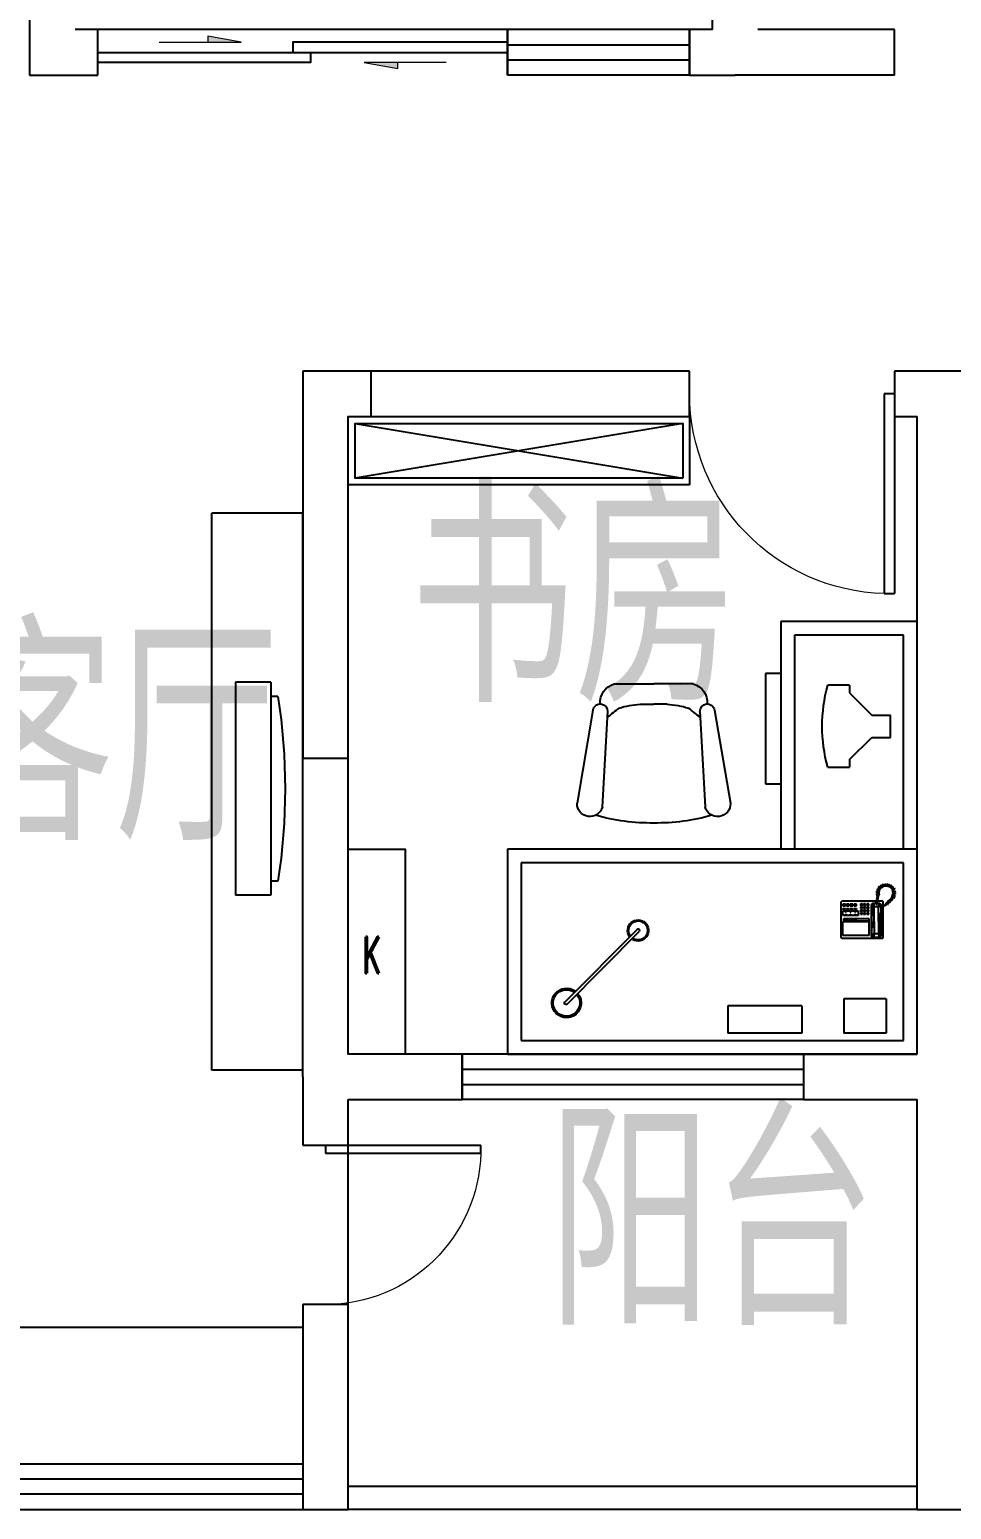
# Model space of a CAD drawing. Extents: x 866079 to 905579, y -868728 to -847976.
# Drawn here: x 897579 to 901629, y -858376 to -851876 of the extents above; entities that cross this region are included whole.
import ezdxf

# ---------------------------------------------------------------- set-up
doc = ezdxf.new("R2010")
doc.units = 0
doc.header["$LTSCALE"] = 1000
doc.header["$MEASUREMENT"] = 0
doc.linetypes.add('DASH', pattern=[0.35, 0.25, -0.1])
doc.layers.get('0').update_dxf_attribs({"linetype": 'CONTINUOUS'})
for name, color, linetype in [('COLUMN', 2, 'CONTINUOUS'), ('FUR', 8, 'CONTINUOUS'), ('WALL', 2, 'CONTINUOUS'), ('WINDOW', 4, 'CONTINUOUS'), ('栏杆', 140, 'CONTINUOUS'), ('空调', 223, 'CONTINUOUS')]:
    doc.layers.add(name, color=color, linetype=linetype)
doc.layers.add('字', color=7, linetype='CONTINUOUS', lineweight=0)
doc.styles.add('_HZTXT', font='txt.shx', dxfattribs={"width": 0.8, "bigfont": 'hztxt.shx'})
doc.styles.add('_ROMAND', font='ROMAND.shx', dxfattribs={"width": 0.8})

# ---------------------------------------------------------------- blocks, each defined once
blk = doc.blocks.new('A$C1D6C3E93')
at = {"layer": 'FUR'}
for p, q in [((0, 0.1), (0, 2446.7)), ((0, 2446.7), (400, 2446.7)), ((400, 0), (400, 2446.7)), ((139.9, 1703.8), (295.9, 1703.8)), ((139.9, 1703.8), (139.9, 767.8)), ((295.9, 1703.8), (295.9, 767.8)), ((108.7, 1641.4), (139.9, 1641.4)), ((108.7, 830.2), (139.9, 830.2)), ((139.9, 767.8), (295.9, 767.8)), ((0, 0.1), (400, 0))]:
    blk.add_line(p, q, dxfattribs=at)
blk.add_ellipse((2729.5, 1235.8), major_axis=(2652, 0.1), ratio=1, start_param=2.988025, end_param=3.295112, dxfattribs=at)
blk = doc.blocks.new('A$C4440142B')
at = {"layer": 'FUR'}
for p, q in [((0, 900), (0, 1900.5)), ((0, 1900.5), (600, 1900.5)), ((600, 1900.5), (600, 900)), ((60, 900), (60, 1840.5)), ((60, 1840.5), (540, 1840.5)), ((540, 1840.5), (540, 900)), ((600, 1671.3), (666.4, 1671.3)), ((666.4, 1671.3), (666.4, 1186.9)), ((983.6, 1626.3), (1157.8, 1626.3)), ((1332, 1626.3), (1157.8, 1626.3)), ((297.5, 1586.9), (199.6, 1489)), ((297.5, 1620), (393.5, 1620)), ((297.5, 1620), (297.5, 1586.9)), ((890.9, 1511.1), (821.2, 1101.7)), ((954.7, 1504.3), (931.9, 1086)), ((1098.6, 1537.2), (1157.8, 1537.2)), ((1217, 1537.2), (1157.8, 1537.2)), ((1360.9, 1504.3), (1383.7, 1086)), ((1424.7, 1511.1), (1494.4, 1101.7)), ((199.6, 1489), (117.5, 1489)), ((117.5, 1391), (117.5, 1489)), ((199.6, 1391), (117.5, 1391)), ((297.5, 1293.2), (199.6, 1391)), ((297.5, 1293.2), (297.5, 1260)), ((393.5, 1260), (297.5, 1260)), ((666.4, 1186.9), (600, 1186.9)), ((0, 900), (1800, 900)), ((0, 0), (0, 900)), ((1800, 900), (1800, 0)), ((60, 60), (60, 840)), ((60, 840), (1740, 840)), ((1740, 840), (1740, 60)), ((98.6, 717.8), (97.7, 713.2)), ((105.8, 717.6), (98.6, 717.8)), ((102.1, 728.5), (100.3, 723.8)), ((100.3, 723.8), (105.8, 717.6)), ((108.8, 726.4), (102.1, 728.5)), ((108.6, 735.4), (105.6, 732.6)), ((105.6, 732.6), (108.8, 726.4)), ((106, 705.1), (109.3, 722.5)), ((115.1, 732.6), (108.6, 735.4)), ((109.3, 722.5), (119.5, 732.4)), ((116, 742.1), (112.3, 738.9)), ((112.3, 738.9), (115.1, 732.6)), ((120.8, 736.1), (116, 742.1)), ((119.5, 732.4), (132.9, 738.2)), ((123.8, 744.9), (120.1, 743.1)), ((120.1, 743.1), (120.8, 736.1)), ((129.2, 740.3), (123.8, 744.9)), ((129.4, 746.5), (129.2, 740.3)), ((133.8, 747.7), (129.4, 746.5)), ((132.9, 738.2), (146.7, 737)), ((136.3, 740.3), (133.8, 747.7)), ((138, 747), (136.3, 740.3)), ((141.9, 746.5), (138, 747)), ((144.7, 740.3), (141.9, 746.5)), ((147.7, 746.5), (144.7, 740.3)), ((146.7, 737), (159, 730.6)), ((152.5, 745.1), (147.7, 746.5)), ((151.8, 737.5), (152.5, 745.1)), ((157.4, 742.1), (151.8, 737.5)), ((161.8, 739.3), (157.4, 742.1)), ((159, 730.6), (167.8, 719.4)), ((160.9, 733.1), (161.8, 739.3)), ((166.2, 737), (160.9, 733.1)), ((169.6, 732.9), (166.2, 737)), ((166.4, 726.4), (169.6, 732.9)), ((173.3, 727.8), (166.4, 726.4)), ((167.8, 719.4), (169, 704.9)), ((169.9, 717.4), (176.4, 722.5)), ((177.3, 716.7), (169.9, 717.4)), ((176.4, 722.5), (173.3, 727.8)), ((177.7, 710.4), (177.3, 716.7)), ((103.7, 709.7), (96.6, 707.6)), ((96.6, 707.6), (97.7, 701.9)), ((97.7, 713.2), (103.7, 709.7)), ((97.7, 701.9), (104, 701.9)), ((104, 701.9), (99.1, 697.2)), ((99.1, 697.2), (100.7, 691.9)), ((100.7, 691.9), (108.1, 692.1)), ((108.1, 692.1), (101.4, 689.6)), ((101.4, 689.6), (103.5, 682.6)), ((103.5, 682.6), (110.4, 683.3)), ((113.7, 683.3), (106, 705.1)), ((110.5, 683.4), (108.7, 678.3)), ((108.7, 678.3), (113.1, 673.7)), ((113.1, 673.7), (118.3, 676.9)), ((129, 670.1), (113.9, 682.9)), ((118.3, 676.9), (117.1, 669.7)), ((117.1, 669.7), (122.3, 664.6)), ((122.3, 664.6), (128.6, 667.8)), ((128.6, 667.8), (126.2, 661.2)), ((126.2, 661.2), (129.2, 658)), ((138.2, 661.8), (129, 670.1)), ((129.2, 658), (132, 660.2)), ((132, 660.2), (130.4, 656.8)), ((130.4, 656.8), (132.4, 654.7)), ((132.4, 654.7), (136.6, 656.4)), ((135.8, 659.4), (138.2, 661.8)), ((138.2, 659.6), (135.8, 659.4)), ((136.6, 656.4), (139.1, 654.1)), ((139.5, 658), (138.2, 659.6)), ((139.1, 654.1), (142.3, 650.9)), ((144.1, 654.3), (139.5, 658)), ((142.3, 650.9), (149.1, 648.4)), ((149.1, 652.9), (144.1, 654.3)), ((149.1, 668.9), (151.4, 671.2)), ((149.1, 511.2), (149.1, 668.9)), ((151.4, 671.2), (176.1, 671.2)), ((158.3, 655.2), (164, 662.1)), ((158.3, 518.1), (158.3, 655.2)), ((161.7, 658.7), (160.6, 654.1)), ((160.6, 654.1), (170.9, 643.8)), ((160.6, 654.1), (160.6, 623.2)), ((166.3, 660.9), (161.7, 658.7)), ((164, 662.1), (177.4, 662.1)), ((172, 646.1), (166.3, 660.9)), ((177.5, 660.9), (166.3, 660.9)), ((169, 704.9), (168, 699.5)), ((168, 699.5), (172.2, 696.5)), ((171.3, 706.5), (177.7, 710.4)), ((178, 705.3), (171.3, 706.5)), ((172.2, 696.5), (172, 690.5)), ((172, 690.5), (172.7, 685)), ((172.7, 685), (175.4, 674.1)), ((175, 697.2), (177.5, 699.8)), ((175.7, 695.8), (175, 697.2)), ((175.4, 689.8), (175.7, 695.8)), ((178.2, 678.9), (175.4, 689.8)), ((175.4, 674.1), (177, 666.7)), ((177, 666.7), (177.7, 657.5)), ((177.5, 699.8), (178, 705.3)), ((177.7, 657.5), (181.1, 657.5)), ((181, 667.4), (178.2, 678.9)), ((180.1, 671.2), (332, 671.2)), ((181.1, 657.5), (181, 667.4)), ((181.1, 662.1), (197.1, 662.1)), ((193.7, 660.9), (181.1, 660.9)), ((188, 646.1), (193.7, 660.9)), ((199.4, 654.1), (189.1, 643.8)), ((193.7, 660.9), (198.3, 658.7)), ((197.1, 662.1), (202.9, 656.4)), ((198.3, 658.7), (199.4, 654.1)), ((199.4, 654.1), (199.4, 623.2)), ((202.9, 656.4), (202.9, 518.1)), ((213.1, 652.9), (213.1, 659.8)), ((213.1, 659.8), (222.3, 659.8)), ((222.3, 652.9), (213.1, 652.9)), ((222.3, 659.8), (222.3, 652.9)), ((226.9, 652.9), (226.9, 659.8)), ((226.9, 659.8), (236, 659.8)), ((236, 652.9), (226.9, 652.9)), ((236, 659.8), (236, 652.9)), ((240.6, 659.8), (249.7, 659.8)), ((240.6, 652.9), (240.6, 659.8)), ((249.7, 652.9), (240.6, 652.9)), ((249.7, 659.8), (249.7, 652.9)), ((266.9, 658.7), (278.3, 658.7)), ((266.9, 651.8), (266.9, 658.7)), ((278.3, 651.8), (266.9, 651.8)), ((278.3, 658.7), (278.3, 651.8)), ((282.9, 651.8), (282.9, 658.7)), ((282.9, 658.7), (294.3, 658.7)), ((294.3, 651.8), (282.9, 651.8)), ((294.3, 658.7), (294.3, 651.8)), ((298.9, 651.8), (298.9, 658.7)), ((298.9, 658.7), (310.3, 658.7)), ((310.3, 651.8), (298.9, 651.8)), ((310.3, 658.7), (310.3, 651.8)), ((314.9, 651.8), (314.9, 658.7)), ((314.9, 658.7), (326.3, 658.7)), ((326.3, 651.8), (314.9, 651.8)), ((326.3, 658.7), (326.3, 651.8)), ((334.3, 668.9), (332, 671.2)), ((334.3, 511.2), (334.3, 668.9)), ((160.6, 623.2), (162.9, 617.5)), ((162.9, 617.5), (166.3, 611.8)), ((166.3, 611.8), (167.4, 603.8)), ((167.4, 603.8), (167.4, 582.1)), ((170.9, 643.8), (172, 646.1)), ((170.9, 582.1), (170.9, 643.8)), ((172, 646.1), (188, 646.1)), ((189.1, 643.8), (188, 646.1)), ((189.1, 582.1), (189.1, 643.8)), ((193.7, 611.8), (192.6, 603.8)), ((192.6, 603.8), (192.6, 582.1)), ((197.1, 617.5), (193.7, 611.8)), ((199.4, 623.2), (197.1, 617.5)), ((213.1, 639.2), (213.1, 646.1)), ((213.1, 646.1), (222.3, 646.1)), ((222.3, 639.2), (213.1, 639.2)), ((213.1, 633.5), (222.3, 633.5)), ((213.1, 626.6), (213.1, 633.5)), ((222.3, 626.6), (213.1, 626.6)), ((213.1, 620.9), (222.3, 620.9)), ((213.1, 614.1), (213.1, 620.9)), ((222.3, 614.1), (213.1, 614.1)), ((322.9, 595.8), (213.1, 595.8)), ((213.1, 595.8), (213.1, 584.4)), ((222.3, 646.1), (222.3, 639.2)), ((222.3, 633.5), (222.3, 626.6)), ((222.3, 620.9), (222.3, 614.1)), ((226.9, 640.4), (226.9, 647.2)), ((226.9, 647.2), (236, 647.2)), ((236, 640.4), (226.9, 640.4)), ((226.9, 626.6), (226.9, 633.5)), ((226.9, 633.5), (236, 633.5)), ((236, 626.6), (226.9, 626.6)), ((226.9, 614.1), (226.9, 620.9)), ((226.9, 620.9), (236, 620.9)), ((236, 614.1), (226.9, 614.1)), ((236, 647.2), (236, 640.4)), ((236, 633.5), (236, 626.6)), ((236, 620.9), (236, 614.1)), ((240.6, 647.2), (249.7, 647.2)), ((240.6, 640.4), (240.6, 647.2)), ((249.7, 640.4), (240.6, 640.4)), ((240.6, 633.5), (249.7, 633.5)), ((240.6, 626.6), (240.6, 633.5)), ((249.7, 626.6), (240.6, 626.6)), ((240.6, 620.9), (249.7, 620.9)), ((240.6, 614.1), (240.6, 620.9)), ((249.7, 614.1), (240.6, 614.1)), ((249.7, 647.2), (249.7, 640.4)), ((249.7, 633.5), (249.7, 626.6)), ((249.7, 620.9), (249.7, 614.1)), ((327.4, 628.9), (260, 628.9)), ((260, 628.9), (260, 608.4)), ((260, 608.4), (327.4, 608.4)), ((266.9, 639.2), (266.9, 634.6)), ((278.3, 639.2), (266.9, 639.2)), ((266.9, 634.6), (278.3, 634.6)), ((268, 584.4), (268, 595.8)), ((274.9, 626.6), (271.4, 626.6)), ((271.4, 626.6), (271.4, 623.2)), ((271.4, 623.2), (274.9, 623.2)), ((274.9, 614.1), (271.4, 614.1)), ((271.4, 614.1), (271.4, 610.6)), ((271.4, 610.6), (274.9, 610.6)), ((274.9, 623.2), (274.9, 626.6)), ((274.9, 610.6), (274.9, 614.1)), ((277.2, 584.4), (277.2, 595.8)), ((278.3, 634.6), (278.3, 639.2)), ((294.3, 639.2), (282.9, 639.2)), ((282.9, 639.2), (282.9, 634.6)), ((282.9, 634.6), (294.3, 634.6)), ((286.3, 584.4), (286.3, 595.8)), ((295.4, 626.6), (292, 626.6)), ((292, 626.6), (292, 623.2)), ((292, 623.2), (295.4, 623.2)), ((295.4, 614.1), (292, 614.1)), ((292, 614.1), (292, 610.6)), ((292, 610.6), (295.4, 610.6)), ((294.3, 634.6), (294.3, 639.2)), ((295.4, 623.2), (295.4, 626.6)), ((295.4, 610.6), (295.4, 614.1)), ((295.4, 584.4), (295.4, 595.8)), ((310.3, 639.2), (298.9, 639.2)), ((298.9, 639.2), (298.9, 634.6)), ((298.9, 634.6), (310.3, 634.6)), ((304.6, 584.4), (304.6, 595.8)), ((310.3, 634.6), (310.3, 639.2)), ((316, 626.6), (312.6, 626.6)), ((312.6, 626.6), (312.6, 623.2)), ((312.6, 623.2), (316, 623.2)), ((312.6, 614.1), (312.6, 610.6)), ((316, 614.1), (312.6, 614.1)), ((312.6, 610.6), (316, 610.6)), ((313.7, 584.4), (313.7, 595.8)), ((326.3, 639.2), (314.9, 639.2)), ((314.9, 639.2), (314.9, 634.6)), ((314.9, 634.6), (326.3, 634.6)), ((316, 623.2), (316, 626.6)), ((316, 610.6), (316, 614.1)), ((322.9, 584.4), (322.9, 595.8)), ((326.3, 634.6), (326.3, 639.2)), ((327.4, 608.4), (327.4, 628.9)), ((160.6, 551.2), (162.9, 556.9)), ((160.6, 520.3), (160.6, 551.2)), ((160.6, 520.3), (170.9, 530.6)), ((161.7, 515.8), (160.6, 520.3)), ((162.9, 556.9), (166.3, 562.6)), ((166.3, 562.6), (167.4, 570.6)), ((172, 528.4), (166.3, 513.5)), ((167.4, 570.6), (167.4, 582.1)), ((170.9, 582.1), (170.9, 530.6)), ((170.9, 530.6), (172, 528.4)), ((172, 528.4), (188, 528.4)), ((189.1, 530.6), (188, 528.4)), ((188, 528.4), (193.7, 513.5)), ((189.1, 582.1), (189.1, 530.6)), ((199.4, 520.3), (189.1, 530.6)), ((192.6, 570.6), (192.6, 582.1)), ((193.7, 562.6), (192.6, 570.6)), ((197.1, 556.9), (193.7, 562.6)), ((199.4, 551.2), (197.1, 556.9)), ((198.3, 515.8), (199.4, 520.3)), ((199.4, 520.3), (199.4, 551.2)), ((213.1, 584.4), (322.9, 584.4)), ((327.4, 582.1), (213.1, 582.1)), ((213.1, 582.1), (213.1, 521.5)), ((213.1, 521.5), (327.4, 521.5)), ((327.4, 521.5), (327.4, 582.1)), ((1537.9, 218.8), (1221.3, 538)), ((1547.8, 228.7), (1231.2, 547.9)), ((151.4, 508.9), (149.1, 511.2)), ((332, 508.9), (151.4, 508.9)), ((164, 512.3), (158.3, 518.1)), ((166.3, 513.5), (161.7, 515.8)), ((198.3, 512.3), (164, 512.3)), ((193.7, 513.5), (166.3, 513.5)), ((193.7, 513.5), (198.3, 515.8)), ((202.9, 518.1), (198.3, 512.3)), ((332, 508.9), (334.3, 511.2)), ((137, 242.2), (322, 242.2)), ((137, 242.2), (137, 92.2)), ((322, 242.2), (322, 92.2)), ((506.9, 212.2), (832.2, 212.2)), ((506.9, 212.2), (506.9, 92.2)), ((832.2, 212.2), (832.2, 92.2)), ((137, 92.2), (322, 92.2)), ((506.9, 92.2), (832.2, 92.2)), ((1800, 0), (0, 0)), ((1740, 60), (60, 60))]:
    blk.add_line(p, q, dxfattribs=at)
for centre, radius, start, end in [((1007.2, 1544.9), 84.6, 105.70753, 184.56266), ((1308.4, 1544.9), 84.6, 355.43734, 74.29247), ((-269.5, 1440), 687, 344.81071, 15.18929), ((922.6, 1506), 32.1, 356.94744, 170.99681), ((298.7, 2362.9), 1099.7, 306.53274, 309.94025), ((1129.2, 1111), 427.2, 94.11309, 106.94821), ((1186.4, 1111), 427.2, 73.05179, 85.88691), ((2016.9, 2362.9), 1099.7, 230.05975, 233.46726), ((1393, 1506), 32.1, 9.00319, 183.05256), ((877.2, 1099), 56.2, 177.16382, 346.64396), ((1145.9, 1896), 881.2, 253.98888, 270.77373), ((1169.7, 1896), 881.2, 269.22627, 286.01112), ((1438.3, 1099), 56.2, 193.35604, 2.83618), ((1226.3, 542.9), 46.3, 325.5107, 300.54145), ((1226.3, 542.9), 41.7, 326.69419, 298.89361), ((1226.3, 542.9), 7, 45, 225), ((1541.1, 224.5), 64.8, 142.98117, 125.22414), ((1541.1, 224.5), 58.3, 143.87476, 124.12539), ((1542.8, 223.8), 7, 225, 45)]:
    blk.add_arc(centre, radius, start, end, dxfattribs=at)
blk = doc.blocks.new('$TCHSYS$WIN2D')
for p, q in [((-0.5, 0.5), (0.5, 0.5)), ((-0.5, 0.5), (-0.5, -0.5)), ((0.5, 0.5), (0.5, -0.5)), ((0.5, 0.1667), (-0.5, 0.1667)), ((0.5, -0.1667), (-0.5, -0.1667)), ((-0.5, -0.5), (0.5, -0.5))]:
    blk.add_line(p, q)
blk = doc.blocks.new('$DorLib2D$00000019')
at = {"lineweight": 13}
for p, q in [((0.15, 0.025), (0.2319, 0.0395)), ((0.2319, 0.0395), (0.2319, 0.025)), ((0.35, 0.025), (0.15, 0.025)), ((-0.35, -0.025), (-0.15, -0.025)), ((-0.15, -0.025), (-0.2319, -0.0395)), ((-0.2319, -0.0395), (-0.2319, -0.025))]:
    blk.add_line(p, q, dxfattribs=at)
for points in [[(-0.5, 0), (0.0192, 0), (0.0192, 0.025), (-0.5, 0.025)], [(0.5, -0.025), (-0.024, -0.025), (-0.024, 0), (0.5, 0)]]:
    blk.add_lwpolyline(points, close=True)
for points in [[(0.2319, 0.0395), (0.2319, 0.025), (0.15, 0.025)], [(-0.2319, -0.0395), (-0.2319, -0.025), (-0.15, -0.025)]]:
    blk.add_solid(points, dxfattribs=at)
blk = doc.blocks.new('$DorLib2D$00000001')
for p, q in [((0.45, 0.975), (0.5, 0.975)), ((0.45, 0), (0.45, 0.975)), ((0.5, 0), (0.5, 0.975)), ((0.5, 0), (0.45, 0))]:
    blk.add_line(p, q)
at = {"lineweight": 13}
blk.add_arc((0.475, 0), 0.975, 91.46928, 180, dxfattribs=at)

msp = doc.modelspace()

# ---------------------------------------------------------------- linework, layer by layer
at = {"layer": 'COLUMN'}
for p, q in [((899078.8, -853376.2, 0), (898778.8, -853376.2, 0)), ((898778.8, -853376.2, 0), (898778.8, -855076.2, 0)), ((899078.8, -853576.2, 0), (899078.8, -853376.2, 0)), ((898978.8, -855076.2, 0), (898978.8, -853576.2, 0)), ((898978.8, -853576.2, 0), (899078.8, -853576.2, 0)), ((898778.8, -855076.2, 0), (898978.8, -855076.2, 0))]:
    msp.add_line(p, q, dxfattribs=at)
at = {"layer": 'FUR'}
for p, q in [((899008.8, -853606.2, 0), (900448.8, -853846.2, 0)), ((900448.8, -853606.2, 0), (899008.8, -853846.2, 0))]:
    msp.add_line(p, q, dxfattribs=at)
at = {"layer": 'FUR', "elevation": 0}
for points in [[(900478.8, -853876.2), (898978.8, -853876.2), (898978.8, -853576.2), (900478.8, -853576.2)], [(900448.8, -853846.2), (899008.8, -853846.2), (899008.8, -853606.2), (900448.8, -853606.2)]]:
    msp.add_lwpolyline(points, close=True, dxfattribs=at)
at = {"layer": 'WALL'}
for p, q in [((900578.8, -851876.2, 0), (900578.8, -850776.2, 0)), ((897578.8, -851776.2, 0), (897578.8, -852076.2, 0)), ((897878.8, -851876.2, 0), (897778.8, -851876.2, 0)), ((897878.8, -852076.2, 0), (897878.8, -851876.2, 0)), ((900578.8, -851876.2, 0), (900478.8, -851876.2, 0)), ((900478.8, -851876.2, 0), (900478.8, -852076.2, 0)), ((901378.8, -851876.2, 0), (900778.8, -851876.2, 0)), ((901378.8, -852076.2, 0), (901378.8, -851876.2, 0)), ((897578.8, -852076.2, 0), (897878.8, -852076.2, 0)), ((900478.8, -852076.2, 0), (900678.8, -852076.2, 0)), ((901378.8, -852076.2, 0), (900678.8, -852076.2, 0)), ((900478.8, -853376.2, 0), (899078.8, -853376.2, 0)), ((900478.8, -853576.2, 0), (900478.8, -853376.2, 0)), ((901578.8, -853376.2, 0), (901378.8, -853376.2, 0)), ((901378.8, -853376.2, 0), (901378.8, -853576.2, 0)), ((901778.8, -853376.2, 0), (901578.8, -853376.2, 0)), ((899078.8, -853576.2, 0), (900478.8, -853576.2, 0)), ((901378.8, -853576.2, 0), (901478.8, -853576.2, 0)), ((901478.8, -856376.2, 0), (901478.8, -853576.2, 0)), ((898778.8, -856476.2, 0), (898778.8, -855076.2, 0)), ((898978.8, -856376.2, 0), (898978.8, -855076.2, 0)), ((899478.8, -856376.2, 0), (898978.8, -856376.2, 0)), ((899478.8, -856576.2, 0), (899478.8, -856376.2, 0)), ((901478.8, -856376.2, 0), (900978.8, -856376.2, 0)), ((900978.8, -856376.2, 0), (900978.8, -856576.2, 0)), ((898778.8, -856476.2, 0), (898778.8, -856776.2, 0)), ((898978.8, -856576.2, 0), (899478.8, -856576.2, 0)), ((898978.8, -856776.2, 0), (898978.8, -856576.2, 0)), ((900978.8, -856576.2, 0), (901478.8, -856576.2, 0)), ((901478.8, -857676.2, 0), (901478.8, -856576.2, 0)), ((898778.8, -856776.2, 0), (898978.8, -856776.2, 0)), ((898978.8, -857476.2, 0), (898778.8, -857476.2, 0)), ((898778.8, -857476.2, 0), (898778.8, -858176.2, 0)), ((898978.8, -858376.2, 0), (898978.8, -857476.2, 0)), ((901478.8, -858376.2, 0), (901478.8, -857676.2, 0)), ((898778.8, -858176.2, 0), (898778.8, -858376.2, 0)), ((898778.8, -858376.2, 0), (898978.8, -858376.2, 0)), ((901478.8, -858376.2, 0), (901678.8, -858376.2, 0))]:
    msp.add_line(p, q, dxfattribs=at)
at = {"layer": 'WINDOW'}
for p, q in [((899678.8, -851876.2, 0), (897878.8, -851876.2, 0)), ((899678.8, -851876.2, 0), (899678.8, -852076.2, 0)), ((898978.8, -857476.2, 0), (898978.8, -856776.2, 0)), ((896078.8, -857576.2, 0), (898778.8, -857576.2, 0))]:
    msp.add_line(p, q, dxfattribs=at)
at = {"layer": '栏杆', "elevation": 0}
for points in [[(901478.8, -858276.2), (898978.8, -858276.2), (898978.8, -858276.2)], [(901478.8, -858376.2), (898978.8, -858376.2), (898978.8, -858376.2)]]:
    msp.add_lwpolyline(points, dxfattribs=at)
at = {"layer": '空调', "elevation": 0}
msp.add_lwpolyline([(899228.8, -856376.2), (898978.8, -856376.2), (898978.8, -855476.2), (899228.8, -855476.2)], close=True, dxfattribs=at)

# ---------------------------------------------------------------- block references
at = {"layer": 'FUR', "xscale": -1}
for name, p in [('A$C1D6C3E93', (898778.8, -856446.7, 0)), ('A$C4440142B', (901478.8, -856376.2, 0))]:
    msp.add_blockref(name, p, dxfattribs=at)
at = {"layer": 'WINDOW'}
for name, p, xscale, yscale, zscale, rotation in [('$TCHSYS$WIN2D', (900078.8, -851976.2, 0), 800, 200, 800, 180.000000000025), ('$DorLib2D$00000019', (898778.8, -851976.2, 0), -1800, 1800, -1800, 180.0000000000259), ('$DorLib2D$00000001', (900928.8, -853476.2, 0), -900, 900, -900, 180.0000000000297), ('$TCHSYS$WIN2D', (900228.8, -856476.2, 0), 1500, -200, 1500, 180.0000000000355), ('$DorLib2D$00000001', (898878.8, -857126.2, 0), 700, -700, 700, 90.00000000003813), ('$TCHSYS$WIN2D', (897428.8, -858276.2, 0), -2700.000000340166, -200, -2700.000000340166, 180.0000000002322)]:
    msp.add_blockref(name, p, dxfattribs=dict(at, xscale=xscale, yscale=yscale, zscale=zscale, rotation=rotation))

# ---------------------------------------------------------------- texts
at = {"layer": '字', "style": '_HZTXT', "width": 0.8}
for s, p in [('餐厅', (896331.8, -852423.7, 0)), ('书房', (899252.6, -854831, 0)), ('客厅', (897231.1, -855438.7, 0)), ('阳台', (899857.8, -857566.9, 0))]:
    msp.add_text(s, height=900, dxfattribs=at).set_placement(p)
at = {"layer": '空调', "linetype": 'DASH', "style": '_ROMAND', "width": 0.6}
msp.add_text('K', height=160, dxfattribs=at).set_placement((899039.4, -856020.6, 0))

doc.saveas('drawing.dxf')
